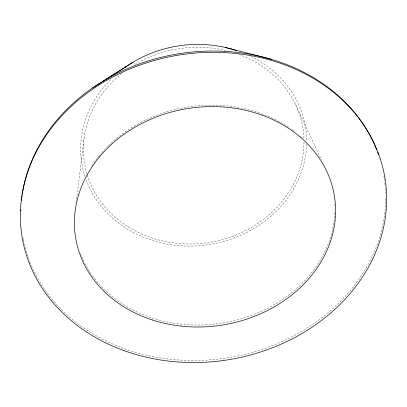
<?xml version="1.0" encoding="UTF-8"?>
<svg xmlns="http://www.w3.org/2000/svg" width="407" height="407" viewBox="0 0 407 407"><rect width="100%" height="100%" fill="white"/><g stroke="black" fill="none" stroke-linecap="round" stroke-linejoin="round"><path stroke-width="0.31" stroke-dasharray="2.04 1.53" d="M76.597 199.232L84.142 138.141M295.457 104.329L321.23 159.488M334.707 204.207A130.596 109.386 -9 0 1 334.763 205.393M334.768 212.52A130.596 109.386 -9 0 1 334.361 218.442M334.233 219.622A130.596 109.386 -9 0 1 217.877 323.702A130.596 109.386 -9 0 1 80.367 253.195M91.6 166.092A130.596 109.386 -9 0 1 95.192 160.913M95.569 160.399A130.596 109.386 -9 0 1 98.53 156.578M98.906 156.115A130.596 109.386 -9 0 1 101.613 152.915M102.009 152.462A130.596 109.386 -9 0 1 104.864 149.338M106.558 147.588A130.596 109.386 -9 0 1 107.417 146.724M108.287 145.864A130.596 109.386 -9 0 1 112.795 141.661M113.721 140.842A130.596 109.386 -9 0 1 289.24 127.696M291.783 129.462A130.596 109.386 -9 0 1 294.836 131.715M300.646 136.462A130.596 109.386 -9 0 1 302.035 137.698M251.078 56.548A113.324 100.498 -9 0 1 306.68 141.646M306.644 144.022A113.324 100.498 -9 0 1 209.569 244.475A113.324 100.498 -9 0 1 85.933 179.324M84.971 176.516A113.324 100.498 -9 0 1 111.798 78.475M384.401 179.1A183.119 153.968 -9 0 1 384.574 180.357M384.885 182.87A183.119 153.968 -9 0 1 385.2 186.009M385.398 188.522A183.119 153.968 -9 0 1 385.622 192.918M385.699 198.56A183.119 153.968 -9 0 1 385.653 201.063M385.633 201.689A183.119 153.968 -9 0 1 230.55 357.305A183.119 153.968 -9 0 1 30.5 263.41M30.266 262.836A183.119 153.968 -9 0 1 26.877 253.419M26.689 252.823A183.119 153.968 -9 0 1 23.921 242.501M23.784 241.885A183.119 153.968 -9 0 1 23.392 240.028M23.265 239.408A183.119 153.968 -9 0 1 22.909 237.546M383.918 175.966A183.119 153.968 -9 0 1 384.31 178.475M238.823 54.421A110.567 98.041 -9 0 1 303.937 139.016M303.988 141.916A110.567 98.041 -9 0 1 207.946 242.618A110.567 98.041 -9 0 1 87.103 174.282M86.935 173.728A110.567 98.041 -9 0 1 122.319 73.067M134.748 64.51A110.567 98.041 -9 0 1 227.416 50.9"/><path stroke-width="0.61" d="M103.566 80.886L133.14 62.144M92.648 87.907L126.592 66.356M225.122 47.421L271.342 59.305M20.818 210.907A183.119 153.968 -9 0 1 20.854 209.681M21.485 200.468A183.119 153.968 -9 0 1 21.693 198.616M21.841 197.38A183.119 153.968 -9 0 1 22.09 195.528M22.273 194.292A183.119 153.968 -9 0 1 186.055 52.717A183.119 153.968 -9 0 1 376.628 149.74M377.508 152.035A183.119 153.968 -9 0 1 378.546 154.914M124.649 67.73A113.324 100.498 -9 0 1 232.662 49.379M233.231 49.547A113.324 100.498 -9 0 1 236.635 50.626M123.835 350.559A183.816 154.339 -9 0 0 386.162 187.647A183.816 154.339 -9 0 0 100.514 84.061A183.816 154.339 -9 0 0 123.835 350.559M152.381 319.988A131.09 109.641 -9 0 0 334.819 198.758A131.09 109.641 -9 0 0 127.762 131.67A131.09 109.641 -9 0 0 152.381 319.988"/></g></svg>
